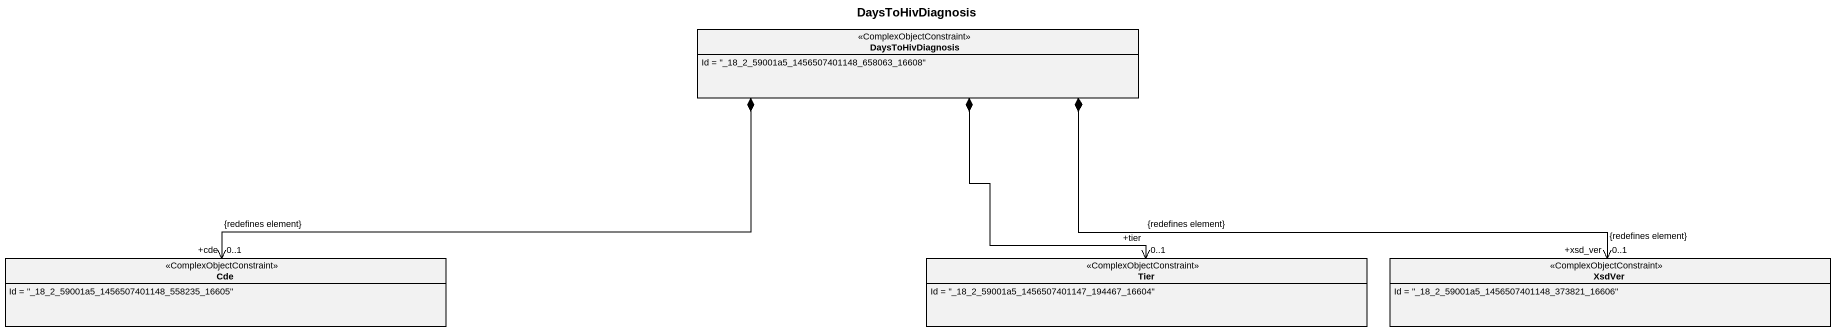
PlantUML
@startuml
title DaysToHivDiagnosis
hide circle
hide empty members
class DaysToHivDiagnosis <<ComplexObjectConstraint>> {
  Id = "_18_2_59001a5_1456507401148_658063_16608"
}
class Cde <<ComplexObjectConstraint>> {
  Id = "_18_2_59001a5_1456507401148_558235_16605"
}
class Tier <<ComplexObjectConstraint>> {
  Id = "_18_2_59001a5_1456507401147_194467_16604"
}
class XsdVer <<ComplexObjectConstraint>> {
  Id = "_18_2_59001a5_1456507401148_373821_16606"
}
DaysToHivDiagnosis *-left-> "+cde\n0..1\n{redefines element}" Cde
DaysToHivDiagnosis *--> "+tier\n0..1\n{redefines element}" Tier
DaysToHivDiagnosis *-right-> "+xsd_ver\n0..1\n{redefines element}" XsdVer
@enduml
